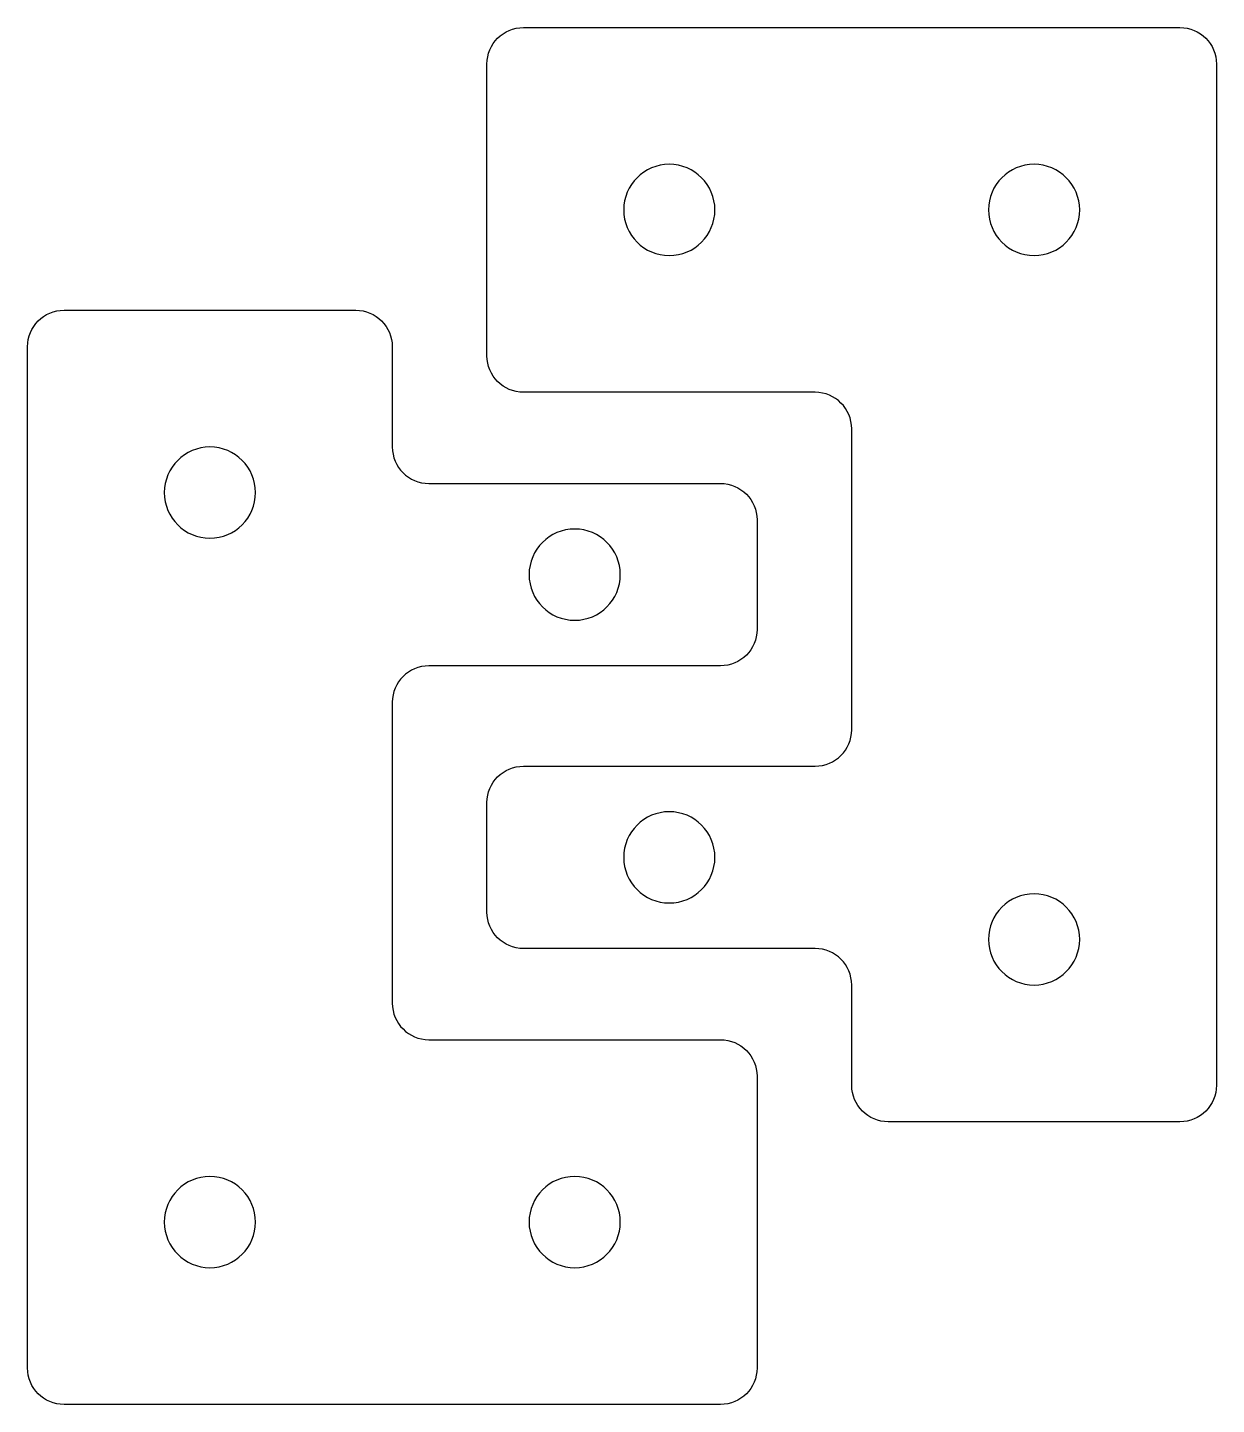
# Model space of a CAD drawing. Extents: x 0 to 65.2, y 0 to 75.5.
import ezdxf

# ---------------------------------------------------------------- set-up
doc = ezdxf.new("R2010")
doc.units = 0
doc.layers.add('LAYER_1', color=7, linetype='CONTINUOUS')

msp = doc.modelspace()

# ---------------------------------------------------------------- linework, layer by layer
at = {"layer": 'LAYER_1', "color": 7}
for points in [[(27.188, 35), (26.088, 35), (25.188, 34.1), (25.188, 33), (25.188, 33), (25.188, 27), (25.188, 27), (25.188, 25.9), (26.088, 25), (27.188, 25), (27.188, 25), (43.188, 25), (43.188, 25), (44.288, 25), (45.188, 24.1), (45.188, 23), (45.188, 23), (45.188, 17.5), (45.188, 17.5), (45.188, 16.4), (46.088, 15.5), (47.188, 15.5), (47.188, 15.5), (63.188, 15.5), (63.188, 15.5), (64.288, 15.5), (65.188, 16.4), (65.188, 17.5), (65.188, 17.5), (65.188, 23), (65.188, 23), (65.188, 24.1), (65.188, 25.9), (65.188, 27), (65.188, 27), (65.188, 33), (65.188, 33), (65.188, 34.1), (65.188, 35.9), (65.188, 37), (65.188, 37), (65.188, 53.5), (65.188, 53.5), (65.188, 54.6), (65.188, 56.4), (65.188, 57.5), (65.188, 57.5), (65.188, 73.5), (65.188, 73.5), (65.188, 74.6), (64.288, 75.5), (63.188, 75.5), (63.188, 75.5), (47.188, 75.5), (47.188, 75.5), (46.088, 75.5), (44.288, 75.5), (43.188, 75.5), (43.188, 75.5), (27.188, 75.5), (27.188, 75.5), (26.088, 75.5), (25.188, 74.6), (25.188, 73.5), (25.188, 73.5), (25.188, 57.5), (25.188, 57.5), (25.188, 56.4), (26.088, 55.5), (27.188, 55.5), (27.188, 55.5), (43.188, 55.5), (43.188, 55.5), (44.288, 55.5), (45.188, 54.6), (45.188, 53.5), (45.188, 53.5), (45.188, 37), (45.188, 37), (45.188, 35.9), (44.288, 35), (43.188, 35), (43.188, 35), (27.188, 35), (27.188, 35)], [(38, 40.5), (39.1, 40.5), (40, 41.4), (40, 42.5), (40, 42.5), (40, 48.5), (40, 48.5), (40, 49.6), (39.1, 50.5), (38, 50.5), (38, 50.5), (22, 50.5), (22, 50.5), (20.9, 50.5), (20, 51.4), (20, 52.5), (20, 52.5), (20, 58), (20, 58), (20, 59.1), (19.1, 60), (18, 60), (18, 60), (2, 60), (2, 60), (0.9, 60), (0, 59.1), (0, 58), (0, 58), (0, 52.5), (0, 52.5), (0, 51.4), (0, 49.6), (0, 48.5), (0, 48.5), (0, 42.5), (0, 42.5), (0, 41.4), (0, 39.6), (0, 38.5), (0, 38.5), (0, 22), (0, 22), (0, 20.9), (0, 19.1), (0, 18), (0, 18), (0, 2), (0, 2), (0, 0.9), (0.9, 0), (2, 0), (2, 0), (18, 0), (18, 0), (19.1, 0), (20.9, 0), (22, 0), (22, 0), (38, 0), (38, 0), (39.1, 0), (40, 0.9), (40, 2), (40, 2), (40, 18), (40, 18), (40, 19.1), (39.1, 20), (38, 20), (38, 20), (22, 20), (22, 20), (20.9, 20), (20, 20.9), (20, 22), (20, 22), (20, 38.5), (20, 38.5), (20, 39.6), (20.9, 40.5), (22, 40.5), (22, 40.5), (38, 40.5), (38, 40.5)]]:
    msp.add_open_spline(points, degree=3, knots=[0, 0, 0, 0, 1, 1, 1, 2, 2, 2, 3, 3, 3, 4, 4, 4, 5, 5, 5, 6, 6, 6, 7, 7, 7, 8, 8, 8, 9, 9, 9, 10, 10, 10, 11, 11, 11, 12, 12, 12, 13, 13, 13, 14, 14, 14, 15, 15, 15, 16, 16, 16, 17, 17, 17, 18, 18, 18, 19, 19, 19, 20, 20, 20, 21, 21, 21, 22, 22, 22, 23, 23, 23, 24, 24, 24, 25, 25, 25, 26, 26, 26, 27, 27, 27, 28, 28, 28, 28], dxfattribs=at)
at = {"layer": 'LAYER_1', "color": 250}
for points in [[(32.688, 65.5), (32.688, 66.881), (33.807, 68), (35.188, 68), (36.569, 68), (37.688, 66.881), (37.688, 65.5), (37.688, 64.119), (36.569, 63), (35.188, 63), (33.807, 63), (32.688, 64.119), (32.688, 65.5)], [(52.688, 65.5), (52.688, 66.881), (53.807, 68), (55.188, 68), (56.569, 68), (57.688, 66.881), (57.688, 65.5), (57.688, 64.119), (56.569, 63), (55.188, 63), (53.807, 63), (52.688, 64.119), (52.688, 65.5)], [(12.5, 50), (12.5, 48.619), (11.381, 47.5), (10, 47.5), (8.62, 47.5), (7.5, 48.619), (7.5, 50), (7.5, 51.381), (8.62, 52.5), (10, 52.5), (11.381, 52.5), (12.5, 51.381), (12.5, 50)], [(32.5, 45.5), (32.5, 44.119), (31.381, 43), (30, 43), (28.619, 43), (27.5, 44.119), (27.5, 45.5), (27.5, 46.881), (28.619, 48), (30, 48), (31.381, 48), (32.5, 46.881), (32.5, 45.5)], [(32.688, 30), (32.688, 31.381), (33.807, 32.5), (35.188, 32.5), (36.569, 32.5), (37.688, 31.381), (37.688, 30), (37.688, 28.619), (36.569, 27.5), (35.188, 27.5), (33.807, 27.5), (32.688, 28.619), (32.688, 30)], [(52.688, 25.5), (52.688, 26.881), (53.807, 28), (55.188, 28), (56.568, 28), (57.688, 26.881), (57.688, 25.5), (57.688, 24.119), (56.568, 23), (55.188, 23), (53.807, 23), (52.688, 24.119), (52.688, 25.5)], [(12.5, 10), (12.5, 8.619), (11.381, 7.5), (10, 7.5), (8.619, 7.5), (7.5, 8.619), (7.5, 10), (7.5, 11.381), (8.619, 12.5), (10, 12.5), (11.381, 12.5), (12.5, 11.381), (12.5, 10)], [(32.5, 10), (32.5, 8.619), (31.381, 7.5), (30, 7.5), (28.619, 7.5), (27.5, 8.619), (27.5, 10), (27.5, 11.381), (28.619, 12.5), (30, 12.5), (31.381, 12.5), (32.5, 11.381), (32.5, 10)]]:
    msp.add_open_spline(points, degree=3, knots=[0, 0, 0, 0, 1, 1, 1, 2, 2, 2, 3, 3, 3, 4, 4, 4, 4], dxfattribs=at)

doc.saveas('drawing.dxf')
